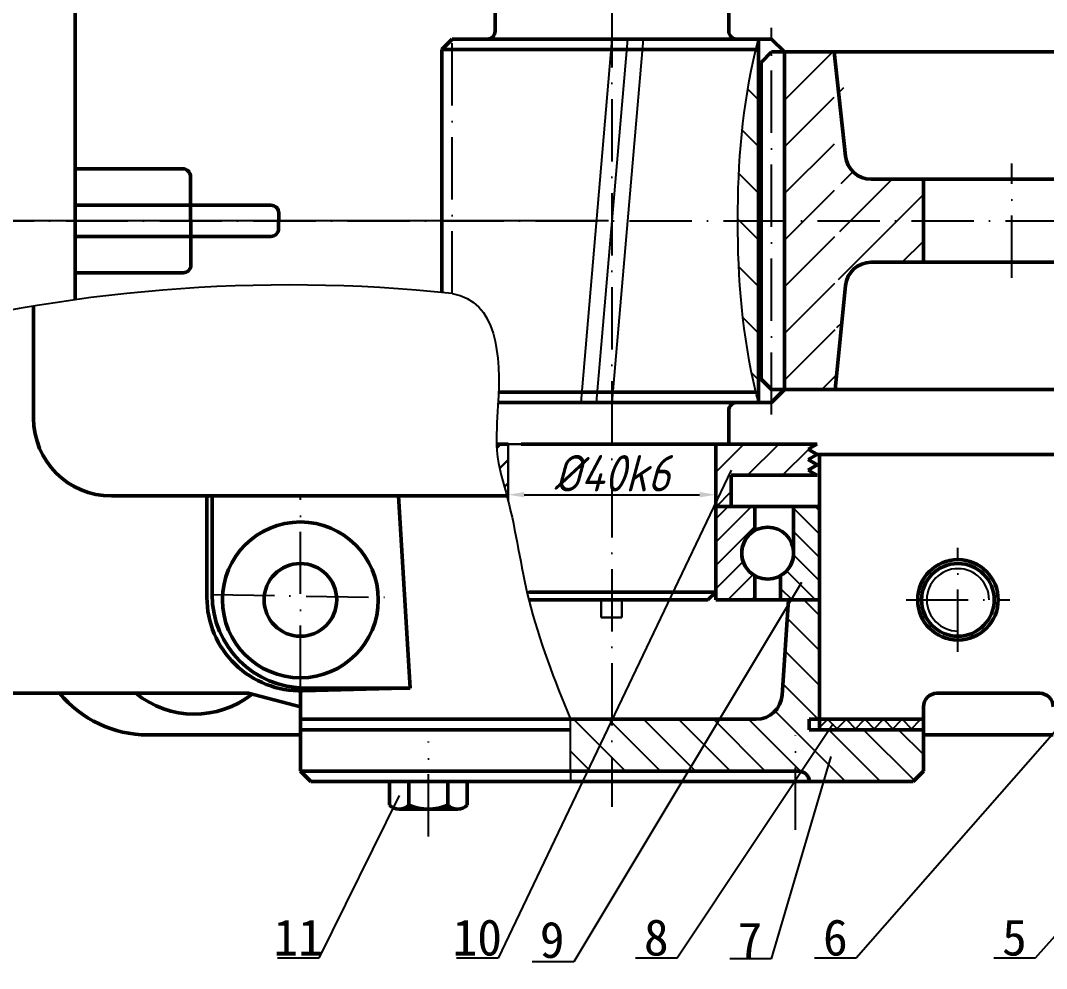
# Model space of a CAD drawing. Header units: millimetres. Extents: x 0 to 1682, y 0 to 1188.
# Drawn here: x 299.5 to 497.1, y 228.1 to 410.7 of the extents above; entities that cross this region are included whole.
import ezdxf
from ezdxf import colors
from ezdxf.entities.mleader import LeaderData, LeaderLine
from ezdxf.enums import TextEntityAlignment as Align
from ezdxf.math import Vec2, Vec3

# ---------------------------------------------------------------- set-up
doc = ezdxf.new("R2010")
doc.units = ezdxf.units.MM
doc.linetypes.add('ACAD_ISO10W100', pattern=[18, 12, -3, 0, -3])
doc.layers.get('0').update_dxf_attribs({"lineweight": 50})
doc.layers.get('Defpoints').update_dxf_attribs({"lineweight": 50})
for name, color, linetype, lineweight in [('中心线', 20, 'ACAD_ISO10W100', 25), ('剖面线', 3, 'Continuous', 25), ('尺寸', 7, 'Continuous', 25), ('文字', 7, 'Continuous', 25), ('标注', 7, 'Continuous', 25), ('粗实线', 7, 'Continuous', 50), ('细实线', 7, 'Continuous', 25)]:
    doc.layers.add(name, color=color, linetype=linetype, lineweight=lineweight)
doc.styles.add('gbeitc', font='gbeitc.shx', dxfattribs={"bigfont": 'gbcbig.shx'})
doc.styles.add('Songti', font='')
doc.styles.get("Standard").update_dxf_attribs({"font": 'arial.ttf'})
doc.styles.get('Songti').set_extended_font_data('SimSun')
doc.dimstyles.new('gbeitc', dxfattribs={"dimtxt": 5, "dimasz": 3.125, "dimexe": 1.25, "dimexo": 0.625, "dimtad": 1, "dimdec": 0, "dimdsep": 46, "dimtxsty": 'gbeitc', "dimcen": 2.5, "dimadec": 0, "dimazin": 0, "dimtfac": 1, "dimtdec": 3, "dimtmove": 0, "dimatfit": 3, "dimfxl": 1, "dimarcsym": 0})
doc.dimstyles.new('ISO-25', dxfattribs={"dimtxt": 2.5, "dimasz": 2.5, "dimexe": 1.25, "dimexo": 0.625, "dimtad": 1, "dimtxsty": 'Standard', "dimcen": 2.5, "dimadec": 0, "dimazin": 0, "dimtfac": 1, "dimtmove": 0, "dimatfit": 3, "dimfxl": 1, "dimarcsym": 0})

# ---------------------------------------------------------------- blocks, each defined once
blk = doc.blocks.new('*D33')
at = {"layer": 'Defpoints', "color": 0, "lineweight": 25, "transparency": 16777216}
for p in [(393.4148871348134, 323.6923021708663), (433.4148871348134, 323.1281152183499), (433.4148871348134, 319.3781152183498)]:
    blk.add_point(p, dxfattribs=at)
at = {"layer": '尺寸', "color": 0, "lineweight": -2, "transparency": 16777216}
for p, q in [((393.4148871348134, 323.0673021708663), (393.4148871348134, 318.1281152183498)), ((433.4148871348134, 322.5031152183499), (433.4148871348134, 318.1281152183498)), ((396.5398871348134, 319.3781152183498), (430.2898871348134, 319.3781152183498))]:
    blk.add_line(p, q, dxfattribs=at)
at = {"layer": '尺寸', "color": 0, "lineweight": 25, "transparency": 16777216}
for points in [[(396.5398871348134, 319.8989485516831), (396.5398871348134, 318.8572818850165), (393.4148871348134, 319.3781152183498)], [(430.2898871348134, 319.8989485516831), (430.2898871348134, 318.8572818850165), (433.4148871348134, 319.3781152183498)]]:
    blk.add_solid(points, dxfattribs=at)
at = {"layer": '尺寸', "color": 0, "transparency": 16777216, "insert": (413.4148871348133, 323.5031152183498), "char_height": 7, "attachment_point": 5, "style": 'gbeitc'}
blk.add_mtext('%%c40k6', dxfattribs=at)
blk = doc.blocks.new('_None')
blk = doc.blocks.new('*D43')
at = {"color": 0, "lineweight": -2, "transparency": 16777216}
for p, q in [((309.3898871348134, 372.12811521835), (255.3806344904582, 372.12811521835)), ((256.6306344904582, 132.6281152183498), (256.6306344904582, 369.62811521835)), ((577.7898871348134, 130.1281152183498), (255.3806344904582, 130.1281152183498))]:
    blk.add_line(p, q, dxfattribs=at)
at = {"color": 0, "lineweight": 25, "transparency": 16777216}
for points in [[(256.2139678237915, 369.62811521835), (257.0473011571249, 369.62811521835), (256.6306344904582, 372.12811521835)], [(256.2139678237915, 132.6281152183498), (257.0473011571249, 132.6281152183498), (256.6306344904582, 130.1281152183498)]]:
    blk.add_solid(points, dxfattribs=at)
at = {"layer": 'Defpoints', "color": 0, "lineweight": 25, "transparency": 16777216}
for p in [(256.6306344904582, 372.12811521835), (310.0148871348134, 372.12811521835), (578.4148871348134, 130.1281152183498)]:
    blk.add_point(p, dxfattribs=at)
at = {"color": 0, "lineweight": -3, "transparency": 16777216, "insert": (252.4913097974159, 251.1281152183498), "char_height": 7, "attachment_point": 5, "rotation": 90}
blk.add_mtext('242', dxfattribs=at)
blk = doc.blocks.new('*D44')
at = {"layer": 'Defpoints', "color": 0, "lineweight": 25, "transparency": 16777216}
for p in [(413.4148871348136, 562.1281152183501), (256.630634490458, 372.1281152183472), (413.4148871348135, 372.1281152183473)]:
    blk.add_point(p, dxfattribs=at)
at = {"layer": '标注', "color": 0, "lineweight": -2, "transparency": 16777216}
for p, q in [((412.7898871348136, 562.1281152183501), (255.3806344904579, 562.12811521835)), ((256.6306344904579, 559.6281152183501), (256.630634490458, 374.6281152183472)), ((412.7898871348135, 372.1281152183473), (255.3806344904579, 372.1281152183472))]:
    blk.add_line(p, q, dxfattribs=at)
at = {"layer": '标注', "color": 0, "lineweight": 25, "transparency": 16777216}
for points in [[(256.2139678237912, 559.6281152183501), (257.0473011571246, 559.6281152183501), (256.6306344904579, 562.1281152183501)], [(256.2139678237913, 374.6281152183472), (257.0473011571247, 374.6281152183472), (256.630634490458, 372.1281152183472)]]:
    blk.add_solid(points, dxfattribs=at)
at = {"layer": '标注', "color": 0, "lineweight": -3, "transparency": 16777216, "insert": (252.4316235764061, 467.1281152183485), "char_height": 7, "attachment_point": 5, "rotation": 90}
blk.add_mtext('190', dxfattribs=at)

msp = doc.modelspace()

# ---------------------------------------------------------------- hatches: boundary and pattern name
at = {"layer": '剖面线'}
h = msp.add_hatch(dxfattribs=at)
h.set_pattern_fill('ANSI31', color=256, scale=2, angle=90, style=0)
h.set_pattern_definition([(135, (-31.76511286518669, 33.6530331970348), (-4.490128060534577, -4.490128060534576), [])])
edge = h.paths.add_edge_path()
edge.add_line((441.6598871348133, 407.1281152183499), (441.6598871348133, 337.1281152183499))
edge.add_spline(control_points=[(441.6598871348133, 337.1281152183499), (441.4910039793333, 337.7942939408235), (438.6035864381918, 349.1840392552056), (436.7713841838527, 372.1281152183496), (438.6035864381922, 395.072191181494), (441.4910039793333, 406.4619364958762), (441.6598871348133, 407.1281152183499)], knot_values=[0, 0, 0, 0, 2.06155281280883, 35.24663982489906, 68.4317268369893, 70.49327964979813, 70.49327964979813, 70.49327964979813, 70.49327964979813], degree=3, periodic=0)
h = msp.add_hatch(dxfattribs=at)
h.set_pattern_fill('ANSI31', color=256, scale=2, style=0)
h.set_pattern_definition([(45, (-31.76511286518669, 33.6530331970348), (-4.490128060534576, 4.490128060534577), [])])
edge = h.paths.add_edge_path()
edge.add_line((458.3793782771213, 384.5868700338908), (456.1971093570356, 404.6281152183499))
edge.add_arc((463.3499973180753, 385.12811521835), 4.99999999999948, 186.2143900413504, 270)
edge.add_line((463.3499973180753, 380.1281152183499), (473.4148871348134, 380.1281152183499))
edge.add_line((473.4148871348134, 364.1281152183499), (473.4148871348134, 380.1281152183499))
edge.add_line((463.3499973180753, 364.1281152183499), (473.4148871348134, 364.1281152183499))
edge.add_arc((463.3499973180753, 359.1281152183498), 5.000000000000114, 90, 173.785609958636)
edge.add_line((458.3793782771213, 359.6693604028098), (456.4148871348134, 339.6281152183499))
edge.add_line((458.2280826033596, 402.5754972451891), (456.2280826033596, 404.5754972451891))
edge.add_line((456.2280826033596, 404.5754972451891), (446.6598871348133, 404.6281152183499))
edge.add_line((446.6598871348133, 404.6281152183499), (446.6598871348133, 339.6281152183499))
edge.add_line((446.6598871348133, 339.6281152183499), (454.4148871348134, 339.6281152183499))
edge.add_line((454.4148871348134, 339.6281152183499), (456.4148871348134, 341.6281152183499))
h = msp.add_hatch(dxfattribs=at)
h.set_pattern_fill('ANSI31', color=256, scale=1.5, style=0)
h.set_pattern_definition([(45, (-31.76511286518669, 33.6530331970348), (-3.367596045400932, 3.367596045400933), [])])
h.paths.add_polyline_path([(433.4148871348134, 329.1281152183499), (439.4148871348134, 329.1281152183499), (452.9148871348134, 329.1281152183499), (451.1848871348134, 328.1281152183499), (452.9148871348134, 327.1281152183499), (451.1848871348134, 326.1281152183499), (452.9148871348134, 325.1281152183499), (451.1848871348134, 324.1281152183499), (452.9148871348134, 323.1281152183499), (436.4148871348134, 323.1281152183499), (436.4148871348134, 317.1281152183499), (433.4148871348134, 317.1281152183499)])
h = msp.add_hatch(dxfattribs=at)
h.set_pattern_fill('ANSI31', color=256, style=0)
h.set_pattern_definition([(45, (-31.76511286518669, 33.6530331970348), (-2.245064030267288, 2.245064030267288), [])])
edge = h.paths.add_edge_path()
edge.add_line((433.4148871348134, 308.1281152183499), (433.4148871348134, 317.1281152183499))
edge.add_line((433.4148871348134, 317.1281152183499), (440.9148871348134, 317.1281152183499))
edge.add_line((440.9148871348134, 317.1281152183499), (440.9148871348134, 312.4582422372719))
edge.add_arc((443.4148871348134, 308.1281152183499), 4.99999999999982, 119.9999999999998, 240.0000000000002)
edge.add_line((440.9148871348134, 303.7979881994278), (440.9148871348134, 299.1281152183499))
edge.add_line((440.9148871348134, 299.1281152183499), (433.4148871348134, 299.1281152183499))
edge.add_line((433.4148871348134, 299.1281152183499), (433.4148871348134, 308.1281152183499))
h = msp.add_hatch(dxfattribs=at)
h.set_pattern_fill('ANSI31', color=256, angle=90, style=0)
h.set_pattern_definition([(135, (-31.76511286518669, 33.6530331970348), (-2.245064030267288, -2.245064030267288), [])])
edge = h.paths.add_edge_path()
edge.add_line((453.4148871348134, 308.1281152183499), (453.4148871348134, 299.1281152183499))
edge.add_line((453.4148871348134, 299.1281152183499), (445.9148871348134, 299.1281152183499))
edge.add_line((445.9148871348134, 299.1281152183499), (445.9148871348134, 303.7979881994278))
edge.add_arc((443.4148871348134, 308.1281152183499), 4.999999999999869, 299.9999999999998, 360)
edge.add_line((448.4148871348134, 308.1281152183499), (448.4148871348134, 317.1281152183499))
edge.add_line((448.4148871348134, 317.1281152183499), (453.4148871348134, 317.1281152183499))
edge.add_line((453.4148871348134, 317.1281152183499), (453.4148871348134, 308.1281152183499))
h = msp.add_hatch(dxfattribs=at)
h.set_pattern_fill('ANSI31', color=256, scale=1.5, angle=90, style=0)
h.set_pattern_definition([(135, (-31.76511286518669, 33.6530331970348), (-3.367596045400933, -3.367596045400932), [])])
edge = h.paths.add_edge_path()
edge.add_arc((441.2037883420223, 281.1281152183498), 5, 270, 356.1859251657086)
edge.add_line((446.1927141313054, 280.7955201657308), (447.4148871348134, 299.1281152183499))
edge.add_line((447.4148871348134, 299.1281152183499), (453.4148871348134, 299.1281152183499))
edge.add_line((453.4148871348134, 299.1281152183499), (453.4148871348134, 284.1281152183498))
edge.add_line((453.4148871348134, 284.1281152183498), (453.4148871348134, 276.1281152183498))
edge.add_line((453.4148871348134, 276.1281152183498), (451.4148871348134, 276.1281152183498))
edge.add_line((451.4148871348134, 276.1281152183498), (451.4148871348134, 274.1281152183498))
edge.add_line((451.4148871348134, 274.1281152183498), (453.4148871348134, 274.1281152183498))
edge.add_line((453.4148871348134, 274.1281152183498), (458.9148871348134, 274.1281152183498))
edge.add_line((458.9148871348134, 274.1281152183498), (467.9148871348134, 274.1281152183498))
edge.add_line((467.9148871348134, 274.1281152183498), (473.4148871348134, 274.1281152183498))
edge.add_line((473.4148871348134, 274.1281152183498), (473.4148871348134, 266.1281152183498))
edge.add_line((473.4148871348134, 266.1281152183498), (471.4148871348134, 264.1281152183498))
edge.add_line((471.4148871348134, 264.1281152183498), (467.9148871348134, 264.1281152183498))
edge.add_line((467.9148871348134, 264.1281152183498), (458.9148871348134, 264.1281152183498))
edge.add_line((458.9148871348134, 264.1281152183498), (451.4148871348134, 264.1281152183498))
edge.add_arc((449.4148871348134, 264.1281152183498), 2, 0, 90)
edge.add_line((449.4148871348134, 266.1281152183498), (413.4148871348134, 266.1281152183498))
edge.add_line((413.4148871348134, 266.1281152183498), (405.4148871348134, 266.1281152183498))
edge.add_line((405.4148871348134, 266.1281152183498), (405.4148871348134, 276.1281152183498))
edge.add_line((405.4148871348134, 276.1281152183498), (441.2037883420223, 276.1281152183498))
h = msp.add_hatch(dxfattribs=at)
h.set_pattern_fill('ANSI37', color=256, scale=0.8, style=0)
h.set_pattern_definition([(45, (-31.76511286518669, 33.6530331970348), (-1.79605122421383, 1.796051224213831), []), (135, (-31.76511286518669, 33.6530331970348), (-1.796051224213831, -1.79605122421383), [])])
h.paths.add_polyline_path([(473.4148871348134, 274.1281152183498), (473.4148871348134, 276.1281152183498), (453.4148871348134, 276.1281152183498), (453.4148871348134, 274.1281152183498)])
at = {"layer": '粗实线', "lineweight": 30, "true_color": 0x58ba48}
h = msp.add_hatch(dxfattribs=at)
h.set_pattern_fill('ANSI31', color=85)
h.set_pattern_definition([(45, (0, 0), (-2.245064030267288, 2.245064030267288), [])])
edge = h.paths.add_edge_path()
edge.add_line((393.4148871348134, 329.1281152183499), (391.1928111406301, 329.1281152183499))
edge.add_spline(control_points=[(391.1928111406301, 329.1281152183499), (391.2057707678035, 328.6990634448024), (391.3944545895505, 325.1312473385019), (392.4078437711047, 321.9932838538114), (393.1840220907285, 319.1281152183499)], knot_values=[34.39199418762704, 34.39199418762704, 34.39199418762704, 34.39199418762704, 35.65843525805388, 45.05191171924761, 45.05191171924761, 45.05191171924761, 45.05191171924761], degree=3, periodic=0)
edge.add_spline(control_points=[(393.1840220907285, 319.1281152183499), (393.235171055206, 318.9393049861495), (393.3127871163524, 318.6492590109597), (393.3887025394614, 318.3579012635699), (393.4148871348135, 318.2564891233828)], knot_values=[45.05191171924761, 45.05191171924761, 45.05191171924761, 45.05191171924761, 45.67092745530428, 46.00064733455558, 46.00064733455558, 46.00064733455558, 46.00064733455558], degree=3, periodic=0)
edge.add_line((393.4148871348134, 318.2564891233831), (393.4148871348134, 329.1281152183499))

# ---------------------------------------------------------------- linework, layer by layer
for q in [(310.0148871348133, 382.1281152183499), (310.0148871348133, 375.1281152183499)]:
    msp.add_line((310.0148871348133, 372.1281152183499), q)
at = {"lineweight": 50}
for p, q in [((310.0148871348133, 382.1281152183499), (310.0148871348133, 362.1281152183499)), ((310.0148871348133, 382.1281152183499), (330.7712291641107, 382.1281152183499)), ((332.2712172080676, 380.6341042070551), (332.3390929544112, 363.6341042070552)), ((310.0148871348133, 375.1281152183487), (347.7350120774546, 375.1281152183498)), ((349.2350110826784, 373.6263876977191), (349.2315571145176, 370.6273214559096)), ((310.0148871348132, 369.1290489765403), (347.7315581092938, 369.1290489765402)), ((310.0148871348133, 362.1281152183499), (330.8391049104542, 362.1281152183499))]:
    msp.add_line(p, q, dxfattribs=at)
for centre, start, end in [((330.7712291641107, 380.6281152183498), 0.228763125378506, 90), ((347.7350120774546, 373.6281152183498), 359.9340135579791, 90), ((347.7315581092938, 370.6290489765402), 270, 359.9340135579791), ((330.8391049104542, 363.6281152183499), 270, 0.228763125378506)]:
    msp.add_arc(centre, 1.5, start, end, dxfattribs=at)
at = {"lineweight": 25}
msp.add_arc((351.3383915853927, 58.59724049847492), 301.165083507064, 84.0284692784785, 105.2712359053899, dxfattribs=at)
at = {"layer": '中心线'}
for p, q in [((413.4148871348134, 504.1281152183499), (413.4148871348134, 407.1281152183499)), ((413.4148871348134, 504.1281152183499), (413.4148871348134, 259.2521196127664)), ((382.6698871348133, 358.1281152183499), (382.6698871348133, 409.1711248492416)), ((444.1623215125232, 334.7896374389997), (444.1598871348133, 409.2496108951736)), ((490.4148871348132, 361.1281152183499), (490.4148871348132, 383.1281152183499)), ((272.0148871348133, 372.1281152183499), (764.6748871348134, 372.1281152183499)), ((448.7702261941404, 254.8281152183498), (448.7702261941404, 273.0275969783995))]:
    msp.add_line(p, q, dxfattribs=at)
at = {"layer": '中心线', "linetype": 'ACAD_ISO10W100'}
for p, q in [((353.4148871348134, 282.1559144627385), (353.4148871348134, 319.1281152183499)), ((480.0570227585442, 289.1281152183499), (480.0570227585442, 309.1281152183499)), ((336.4148871348134, 300.1281152183499), (370.8171383566205, 299.6080310371638)), ((470.0570227585442, 299.1281152183499), (490.0570227585442, 299.1281152183499)), ((378.0595480754864, 253.5408094155976), (378.0595480754864, 271.8322241675803))]:
    msp.add_line(p, q, dxfattribs=at)
at = {"layer": '粗实线'}
for p, q in [((390.9148871348134, 415.1281152183499), (390.9148871348134, 408.6281152183499)), ((435.9148871348134, 415.1281152183499), (435.9148871348134, 408.6281152183499)), ((310.0148871348133, 412.1281152183499), (310.0148871348132, 356.9138097730288)), ((382.6698871348133, 407.1281152183499), (380.6698871348133, 405.1281152183499)), ((382.6698871348133, 407.1281152183499), (444.1598871348133, 407.1281152183499)), ((441.6598871348133, 407.1281152183499), (441.6598871348133, 337.1281152183499)), ((444.1598871348133, 407.1281152183499), (446.6598871348133, 404.6281152183499)), ((380.6698871348133, 405.1281152183499), (380.6698871348132, 358.3305734673845)), ((380.6698871348133, 405.1281152183499), (441.1598871348133, 405.1281152183499)), ((442.1598871348133, 402.6281152183499), (444.1598871348133, 404.6281152183499)), ((444.1598871348133, 404.6281152183499), (446.6598871348133, 404.6281152183499)), ((454.4148871348134, 404.6281152183499), (446.6598871348133, 404.6281152183499)), ((446.6598871348133, 404.6281152183499), (446.6598871348133, 339.6281152183499)), ((454.4148871348134, 404.6281152183499), (525.9148871348132, 404.6281152183499)), ((458.3793782771213, 384.5868700338908), (456.1971093570356, 404.6281152183499)), ((442.1598871348133, 341.6281152183499), (442.1598871348133, 402.6281152183499)), ((463.3499973180753, 380.1281152183499), (473.4148871348134, 380.1281152183499)), ((473.4148871348134, 364.1281152183499), (473.4148871348134, 380.1281152183499)), ((507.4148871348132, 380.1281152183499), (473.4148871348134, 380.1281152183499)), ((463.3499973180753, 364.1281152183499), (473.4148871348134, 364.1281152183499)), ((507.4148871348132, 364.1281152183499), (473.4148871348134, 364.1281152183499)), ((458.3793782771213, 359.6693604028098), (456.4148871348134, 339.6281152183499)), ((444.1598871348133, 339.6281152183499), (442.1598871348133, 341.6281152183499)), ((391.5835869418171, 339.1281152183499), (441.1598871348133, 339.1281152183499)), ((446.6598871348133, 339.6281152183499), (444.1598871348133, 337.1281152183499)), ((446.6598871348133, 339.6281152183499), (444.1598871348133, 339.6281152183499)), ((446.6598871348133, 339.6281152183499), (454.4148871348134, 339.6281152183499)), ((454.4148871348134, 339.6281152183499), (525.9148871348132, 339.6281152183499)), ((444.1598871348133, 337.1281152183499), (391.5049670838131, 337.1281152183499)), ((437.4148871348134, 337.1281152183499), (437.4148871348134, 337.1281152183499)), ((435.9148871348134, 335.6281152183499), (435.9148871348134, 329.1281152183499)), ((393.4148871348134, 329.1281152183499), (391.19281114063, 329.1281152183499)), ((395.9148871348134, 329.1281152183499), (435.9148871348134, 329.1281152183499)), ((433.4148871348134, 329.1281152183499), (439.4148871348134, 329.1281152183499)), ((433.4148871348134, 317.1281152183499), (433.4148871348134, 329.1281152183499)), ((434.9148871348134, 329.1281152183499), (435.9148871348134, 329.1281152183499)), ((439.4148871348134, 329.1281152183499), (439.4148871348134, 329.1281152183499)), ((439.4148871348134, 329.1281152183499), (452.9148871348134, 329.1281152183499)), ((452.9148871348134, 329.1281152183499), (451.1848871348134, 328.1281152183499)), ((451.1848871348134, 328.1281152183499), (452.9148871348134, 327.1281152183499)), ((433.4148871348134, 327.6281152183499), (433.4148871348134, 300.6281152183499)), ((452.9148871348134, 327.1281152183499), (451.1848871348134, 326.1281152183499)), ((451.1848871348134, 326.1281152183499), (452.9148871348134, 325.1281152183499)), ((452.9148871348134, 327.1281152183499), (453.4148871348134, 327.1281152183499)), ((453.4148871348134, 327.1281152183499), (453.4148871348134, 276.1281152183498)), ((518.4148871348132, 327.1281152183499), (453.4148871348134, 327.1281152183499)), ((452.9148871348134, 325.1281152183499), (451.1848871348134, 324.1281152183499)), ((451.1848871348134, 324.1281152183499), (452.9148871348134, 323.1281152183499)), ((452.9148871348134, 323.1281152183499), (436.4148871348134, 323.1281152183499)), ((436.4148871348134, 323.1281152183499), (436.4148871348134, 317.1281152183499)), ((317.0148871348133, 319.1281152183499), (393.1840220907286, 319.1281152183499)), ((335.4148871348134, 299.6080310371638), (335.4148871348134, 319.1281152183499)), ((336.4148871348134, 300.1281152183499), (336.4148871348134, 319.1281152183499)), ((374.5295329482406, 282.1410459868716), (372.2972400759899, 319.1281152183499)), ((433.4148871348134, 308.1281152183499), (433.4148871348134, 317.1281152183499)), ((433.4148871348134, 317.1281152183499), (440.9148871348134, 317.1281152183499)), ((436.4148871348134, 317.1281152183499), (433.4148871348134, 317.1281152183499)), ((440.9148871348134, 317.1281152183499), (440.9148871348134, 312.4582422372719)), ((440.9148871348134, 317.1281152183499), (448.4148871348134, 317.1281152183499)), ((448.4148871348134, 308.1281152183499), (448.4148871348134, 317.1281152183499)), ((448.4148871348134, 317.1281152183499), (453.4148871348134, 317.1281152183499)), ((453.4148871348134, 317.1281152183499), (453.4148871348134, 308.1281152183499)), ((433.4148871348134, 299.1281152183499), (433.4148871348134, 308.1281152183499)), ((453.4148871348134, 308.1281152183499), (453.4148871348134, 299.1281152183499)), ((440.9148871348134, 303.7979881994278), (440.9148871348134, 299.1281152183499)), ((445.9148871348134, 299.1281152183499), (445.9148871348134, 303.7979881994278)), ((397.4148871348134, 300.6281152183499), (433.4148871348134, 300.6281152183499)), ((433.4148871348134, 300.6281152183499), (431.9148871348134, 299.1281152183499)), ((431.9148871348134, 299.1281152183499), (397.4148871348134, 299.1281152183499)), ((440.9148871348134, 299.1281152183499), (433.4148871348134, 299.1281152183499)), ((440.9148871348134, 299.1281152183499), (445.9148871348134, 299.1281152183499)), ((453.4148871348134, 299.1281152183499), (445.9148871348134, 299.1281152183499)), ((446.1927141313054, 280.7955201657308), (447.4148871348134, 299.1281152183499)), ((447.4148871348134, 299.1281152183499), (453.4148871348134, 299.1281152183499)), ((453.4148871348134, 299.1281152183499), (453.4148871348134, 284.1281152183498)), ((453.4148871348134, 284.1281152183498), (453.4148871348134, 284.1281152183498)), ((453.4148871348134, 284.1281152183498), (453.4148871348134, 276.1281152183498)), ((297.0148871348133, 281.1281152183498), (343.4148871348134, 281.1281152183498)), ((343.4148871348134, 281.1281152183498), (353.4148871348134, 278.5368549363758)), ((353.4148871348134, 281.6281152183498), (353.4148871348134, 276.1281152183498)), ((353.8884074124012, 281.6142604888128), (373.4148871348134, 282.1281152183498)), ((354.4148871348134, 282.1281152183498), (374.5303133632073, 282.1281152183498)), ((476.0213852528873, 281.1281152183498), (476.0213852528873, 281.1281152183498)), ((495.8083890167393, 281.1281152183498), (476.0213852528873, 281.1281152183498)), ((473.4148871348134, 278.5216171002758), (473.4148871348134, 276.1281152183498)), ((353.4148871348134, 276.1281152183498), (405.4148871348134, 276.1281152183498)), ((353.4148871348134, 276.1281152183498), (353.4148871348134, 266.1281152183498)), ((441.2037883420223, 276.1281152183498), (405.4148871348134, 276.1281152183498)), ((453.4148871348134, 276.1281152183498), (451.4148871348134, 276.1281152183498)), ((451.4148871348134, 276.1281152183498), (451.4148871348134, 274.1281152183498)), ((473.4148871348134, 276.1281152183498), (453.4148871348134, 276.1281152183498)), ((453.4148871348134, 276.1281152183498), (453.4148871348134, 274.1281152183498)), ((453.4148871348134, 276.1281152183498), (453.4148871348134, 276.1281152183498)), ((453.4148871348134, 276.1281152183498), (473.4148871348134, 276.1281152183498)), ((473.4148871348134, 274.1281152183498), (473.4148871348134, 276.1281152183498)), ((353.4148871348134, 273.1281152183498), (324.0148871348133, 273.1281152183498)), ((353.4148871348134, 274.1281152183498), (405.4148871348134, 274.1281152183498)), ((451.4148871348134, 274.1281152183498), (453.4148871348134, 274.1281152183498)), ((453.4148871348134, 274.1281152183498), (458.9148871348134, 274.1281152183498)), ((453.4148871348134, 274.1281152183498), (473.4148871348134, 274.1281152183498)), ((458.9148871348134, 274.1281152183498), (467.9148871348134, 274.1281152183498)), ((467.9148871348134, 274.1281152183498), (473.4148871348134, 274.1281152183498)), ((473.4148871348134, 274.1281152183498), (473.4148871348134, 266.1281152183498)), ((473.4148871348134, 273.1281152183498), (498.4148871348132, 273.1281152183498)), ((353.4148871348134, 266.1281152183498), (355.4148871348134, 264.1281152183498)), ((353.4148871348134, 266.1281152183498), (405.4148871348134, 266.1281152183498)), ((413.4148871348134, 266.1281152183498), (405.4148871348134, 266.1281152183498)), ((449.4148871348134, 266.1281152183498), (413.4148871348134, 266.1281152183498)), ((473.4148871348134, 266.1281152183498), (471.4148871348134, 264.1281152183498)), ((355.4148871348134, 264.1281152183498), (405.4148871348134, 264.1281152183498)), ((378.0595480754864, 264.1281152183498), (370.5539945760213, 264.1281152183498)), ((370.5539945760213, 264.1281152183498), (370.5539945760213, 259.6053407314988)), ((374.3067713257533, 264.1281152183498), (374.3067713257533, 259.6053407314988)), ((378.0595480754864, 264.1281152183498), (385.5651015749513, 264.1281152183498)), ((381.8123248252184, 264.1281152183498), (381.8123248252184, 259.6053407314988)), ((385.5651015749513, 264.1281152183498), (385.5651015749513, 259.6053407314988)), ((451.4148871348134, 264.1281152183498), (405.4148871348134, 264.1281152183498)), ((448.7702261941404, 264.1281152183498), (441.2646726946753, 264.1281152183498)), ((448.7702261941404, 264.1281152183498), (456.2757796936064, 264.1281152183498)), ((458.9148871348134, 264.1281152183498), (451.4148871348134, 264.1281152183498)), ((451.4148871348134, 264.1281152183498), (451.4148871348134, 264.1281152183498)), ((467.9148871348134, 264.1281152183498), (458.9148871348134, 264.1281152183498)), ((471.4148871348134, 264.1281152183498), (467.9148871348134, 264.1281152183498)), ((383.6887132000852, 258.8281152183498), (372.4303829508874, 258.8281152183498))]:
    msp.add_line(p, q, dxfattribs=at)
at = {"layer": '粗实线', "lineweight": 50}
for p in [(302.0148871348133, 355.6958763629475), (302.0148871348133, 334.1281152183499)]:
    msp.add_line(p, (302.0148871348133, 352.1281152183499), dxfattribs=at)
at = {"layer": '粗实线', "lineweight": 30}
for p, q in [((393.4148871348134, 329.1281152183499), (391.19281114063, 329.1281152183499)), ((413.4148871348134, 329.1281152183499), (393.4148871348134, 329.1281152183499)), ((393.4148871348134, 318.2564891233827), (393.4148871348134, 329.1281152183499)), ((413.4148871348134, 300.6281152183499), (397.0597679081126, 300.6281152183499)), ((411.348893214124, 299.1281152183499), (411.348150424487, 295.7288745646526)), ((415.348150424487, 295.7288745646526), (415.3488932141239, 299.1281152183499)), ((411.348150424487, 295.7288745646526), (415.348150424487, 295.7288745646526))]:
    msp.add_line(p, q, dxfattribs=at)
at = {"layer": '粗实线', "lineweight": -3}
msp.add_line((413.348893214124, 299.1281152183499), (411.348893214124, 299.1281152183499), dxfattribs=at)
at = {"layer": '粗实线'}
for centre, radius in [((353.4148871348134, 299.1281152183499), 15), ((443.4148871348134, 308.1281152183499), 5), ((480.0570227585442, 299.1281152183499), 7.75), ((353.4148871348134, 299.1281152183499), 7), ((480.0570227585442, 299.1281152183499), 7)]:
    msp.add_circle(centre, radius, dxfattribs=at)
for centre, radius, start, end in [((389.4148871348134, 408.6281152183499), 1.5, 270, 0), ((437.4148871348134, 408.6281152183499), 1.5, 180, 270), ((463.3499973180753, 385.1281152183499), 4.99999999999943, 186.214390041349, 270), ((463.3499973180753, 359.1281152183499), 5, 90, 173.7856099586379), ((437.4148871348134, 335.6281152183499), 1.5, 90, 180), ((443.4148871348134, 308.1281152183499), 4.99999999999982, 119.9999999999998, 240.0000000000002), ((443.4148871348134, 308.1281152183499), 4.999999999999869, 299.9999999999998, 0), ((353.4148871348134, 299.6080310371638), 18, 180, 271.5074357587733), ((354.4148871348134, 300.1281152183499), 18, 180, 270), ((324.0148871348133, 295.1281152183499), 21.9999999999999, 219.521196358642, 270), ((333.0148871348133, 295.1281152183499), 18.00000000000015, 231.0575587310178, 308.0290892136822), ((441.2037883420223, 281.1281152183498), 5, 270, 356.1859251657086), ((476.0213852528873, 278.5216171002758), 2.606498118074001, 90, 180), ((495.8083890167393, 278.5216171002758), 2.606498118074001, 0, 90), ((449.4148871348134, 264.1281152183498), 2, 0, 90), ((372.4303829508833, 261.4817291063738), 2.6536138880182, 225.0000000001981, 314.9999999999263), ((378.0595480754853, 268.2767325006858), 9.448617282335695, 246.5981609836938, 293.4018390163135), ((383.6887132000813, 261.4817291063738), 2.653613888018924, 225.0000000001843, 314.9999999999216)]:
    msp.add_arc(centre, radius, start, end, dxfattribs=at)
at = {"layer": '粗实线', "lineweight": 50}
msp.add_arc((317.0148871348133, 334.1281152183499), 15, 180, 270, dxfattribs=at)
at = {"layer": '细实线', "lineweight": 25}
for p, q in [((413.4148871348134, 407.1281152183471), (407.4121012980004, 337.1281152183471)), ((416.4162800532204, 407.1281152183471), (410.4134942164062, 337.1281152183471)), ((419.4176729716264, 407.1281152183499), (413.4148871348134, 337.1281152183499))]:
    msp.add_line(p, q, dxfattribs=at)
at = {"layer": '细实线'}
for q in [(405.4148871348134, 276.1281152183498), (405.4148871348134, 264.1281152183498)]:
    msp.add_line((405.4148871348134, 266.1281152183498), q, dxfattribs=at)
msp.add_arc((480.0570227585442, 299.1281152183499), 6, 0, 270, dxfattribs=at)
msp.add_open_spline([(441.6598871348133, 337.1281152183499), (441.4910039793333, 337.7942939408235), (438.6035864381918, 349.1840392552056), (436.7713841838527, 372.1281152183496), (438.6035864381922, 395.072191181494), (441.4910039793333, 406.4619364958762), (441.6598871348133, 407.1281152183499)], degree=3, knots=[0, 0, 0, 0, 2.06155281280883, 35.24663982489906, 68.4317268369893, 70.49327964979813, 70.49327964979813, 70.49327964979813, 70.49327964979813], dxfattribs=at)
at = {"layer": '细实线', "lineweight": 25}
msp.add_open_spline([(382.6698871348133, 358.1281152183499), (391.3478545230048, 356.5652737900264), (392.215644105107, 343.4540180195556), (390.7105198487043, 326.9623595736969), (394.5294084092116, 315.7605887903233), (396.8530633281823, 297.4654663226822), (402.3845798130471, 283.6800962844025), (405.4148871348134, 276.1281152183498)], degree=3, knots=[0, 0, 0, 0, 27.41222400681857, 35.65843525805388, 45.67092745530428, 65.77067869754606, 90.12227002131793, 90.12227002131793, 90.12227002131793, 90.12227002131793], dxfattribs=at)

# ---------------------------------------------------------------- texts
at = {"layer": '文字', "style": 'Songti'}
for s, p in [('11', (352.9898871348132, 234.1281152183498)), ('10', (387.4773871348134, 234.1281152183498)), ('8', (421.9648871348134, 234.1281152183498)), ('6', (456.4523871348133, 234.1281152183498)), ('5', (490.9398871348133, 234.1281152183498)), ('9', (401.9103168998259, 233.6718639195481)), ('7', (439.9741805951805, 233.5357383802017))]:
    msp.add_text(s, height=7, dxfattribs=at).set_placement(p, align=Align.MIDDLE_CENTER)

# ---------------------------------------------------------------- dimensions: what is measured, and where the dimension line sits
at = {"lineweight": -3}
dim = msp.add_linear_dim(base=(256.6306344904582, 372.12811521835), p1=(578.4148871348132, 130.1281152183498), p2=(310.0148871348133, 372.1281152183499), angle=90, dimstyle='ISO-25', override={"dimtxt": 7}, dxfattribs=at)
dim.commit()
dim.dimension.update_dxf_attribs({"geometry": '*D43', "text_midpoint": (252.4913097974159, 251.1281152183498)})
at = {"layer": '尺寸'}
dim = msp.add_linear_dim(base=(433.4148871348134, 319.3781152183498), p1=(393.4148871348134, 323.6923021708663), p2=(433.4148871348134, 323.1281152183499), dimstyle='gbeitc', override={"dimtxt": 7, "dimpost": '%%c<>k6'}, dxfattribs=at)
dim.commit()
dim.dimension.update_dxf_attribs({"geometry": '*D33', "text_midpoint": (413.4148871348133, 319.3781152183498), "dimtype": 160})
at = {"layer": '标注', "lineweight": -3}
dim = msp.add_linear_dim(base=(256.630634490458, 372.1281152183472), p1=(413.4148871348134, 562.1281152183499), p2=(413.4148871348133, 372.1281152183471), angle=90, dimstyle='ISO-25', override={"dimtxt": 7}, dxfattribs=at)
dim.commit()
dim.dimension.update_dxf_attribs({"geometry": '*D44', "text_midpoint": (252.4316235764061, 467.1281152183485)})

# ---------------------------------------------------------------- leaders
at = {"layer": '标注'}
ml = msp.add_multileader_mtext('Standard', dxfattribs=at)
ml.set_content('', color=256)
ml.set_leader_properties()
ml.set_arrow_properties(name='NONE')
ml.build(insert=Vec2(0, 0))
ml.multileader.update_dxf_attribs({"text_left_attachment_type": 5, "text_right_attachment_type": 5, "dogleg_length": 6})
ctx = ml.context
ctx.base_point, ctx.plane_origin = Vec3(381.4773871348134, 230.1281152183498), Vec3(-31.76511286518669, 33.6530331970348)
ctx.left_attachment, ctx.right_attachment = 5, 5
notes = []
notes.append((ctx, [(1, (1, 1, 0), (391.4773871348134, 230.1281152183498), (-1, 0), 6, [(0, [(436.4148871348134, 324.1281152183499)], 0, [])])]))
ctx.mtext.insert, ctx.mtext.flow_direction = Vec3(383.4773871348134, 234.1281152183498), 5
ml = msp.add_multileader_mtext('Standard', dxfattribs=at)
ml.set_content('', color=256)
ml.set_leader_properties()
ml.set_arrow_properties(name='NONE')
ml.build(insert=Vec2(0, 0))
ml.multileader.update_dxf_attribs({"text_left_attachment_type": 5, "text_right_attachment_type": 5, "dogleg_length": 6})
ctx = ml.context
ctx.base_point, ctx.plane_origin = Vec3(450.4523871348133, 230.1281152183498), Vec3(-31.76511286518669, 33.6530331970348)
ctx.left_attachment, ctx.right_attachment = 5, 5
notes.append((ctx, [(1, (1, 1, 0), (460.4523871348133, 230.1281152183498), (-1, 0), 6, [(0, [(542.9148871348132, 324.1281152183499)], 0, [])])]))
ctx.mtext.insert, ctx.mtext.flow_direction = Vec3(452.4523871348133, 234.1281152183498), 5
ml = msp.add_multileader_mtext('Standard', dxfattribs=at)
ml.set_content('', color=256)
ml.set_leader_properties()
ml.set_arrow_properties(name='NONE')
ml.build(insert=Vec2(0, 0))
ml.multileader.update_dxf_attribs({"text_left_attachment_type": 5, "text_right_attachment_type": 5, "dogleg_length": 6})
ctx = ml.context
ctx.base_point, ctx.plane_origin = Vec3(484.9398871348133, 230.1281152183498), Vec3(-31.76511286518669, 33.6530331970348)
ctx.left_attachment, ctx.right_attachment = 5, 5
notes.append((ctx, [(1, (1, 1, 0), (494.9398871348133, 230.1281152183498), (-1, 0), 6, [(0, [(578.4148871348132, 324.1281152183499)], 0, [])])]))
ctx.mtext.insert, ctx.mtext.flow_direction = Vec3(486.9398871348133, 234.1281152183498), 5
ml = msp.add_multileader_mtext('Standard', dxfattribs=at)
ml.set_content('', color=256)
ml.set_leader_properties()
ml.set_arrow_properties(name='NONE')
ml.build(insert=Vec2(0, 0))
ml.multileader.update_dxf_attribs({"text_left_attachment_type": 5, "text_right_attachment_type": 5, "dogleg_length": 6})
ctx = ml.context
ctx.base_point, ctx.plane_origin = Vec3(396.0511054951501, 229.43553745888), Vec3(-51.67889450484995, 32.96045543756509)
ctx.left_attachment, ctx.right_attachment, ctx.text_align_type = 5, 5, 2
notes.append((ctx, [(1, (1, 1, 0), (406.0511054951501, 229.43553745888), (-1, 0), 6, [(0, [(449.9594871113113, 302.4619457068638)], 0, [])])]))
ctx.mtext.insert, ctx.mtext.alignment, ctx.mtext.flow_direction = Vec3(398.0511054951501, 233.43553745888), 3, 5
ml = msp.add_multileader_mtext('Standard', dxfattribs=at)
ml.set_content('', color=256)
ml.set_leader_properties()
ml.set_arrow_properties(name='NONE')
ml.build(insert=Vec2(0, 0))
ml.multileader.update_dxf_attribs({"text_left_attachment_type": 5, "text_right_attachment_type": 5, "dogleg_length": 6})
ctx = ml.context
ctx.base_point, ctx.plane_origin = Vec3(415.9648871348134, 230.1281152183498), Vec3(-31.76511286518669, 33.6530331970348)
ctx.left_attachment, ctx.right_attachment, ctx.text_align_type = 5, 5, 2
notes.append((ctx, [(1, (1, 1, 0), (425.9648871348134, 230.1281152183498), (-1, 0), 6, [(0, [(456.051540589182, 275.2313911295469)], 0, [])])]))
ctx.mtext.insert, ctx.mtext.alignment, ctx.mtext.flow_direction = Vec3(417.9648871348134, 234.1281152183498), 3, 5
ml = msp.add_multileader_mtext('Standard', dxfattribs=at)
ml.set_content('', color=256)
ml.set_leader_properties()
ml.set_arrow_properties(name='NONE')
ml.build(insert=Vec2(0, 0))
ml.multileader.update_dxf_attribs({"text_left_attachment_type": 5, "text_right_attachment_type": 5, "dogleg_length": 6})
ctx = ml.context
ctx.base_point, ctx.plane_origin = Vec3(434.1149691905048, 229.9919896790034), Vec3(-13.61503080949524, 33.51690765768842)
ctx.left_attachment, ctx.right_attachment = 5, 5
notes.append((ctx, [(1, (1, 1, 0), (444.1149691905048, 229.9919896790034), (-1, 0), 6, [(0, [(455.5649691905048, 268.9919896790034)], 0, [])])]))
ctx.mtext.insert, ctx.mtext.flow_direction = Vec3(436.1149691905048, 233.9919896790034), 5
ml = msp.add_multileader_mtext('Standard', dxfattribs=at)
ml.set_content('', color=256)
ml.set_leader_properties()
ml.set_arrow_properties(name='NONE')
ml.build(insert=Vec2(0, 0))
ml.multileader.update_dxf_attribs({"text_left_attachment_type": 5, "text_right_attachment_type": 5, "dogleg_length": 6})
ctx = ml.context
ctx.base_point, ctx.plane_origin = Vec3(346.9898871348132, 230.1281152183498), Vec3(-31.76511286518669, 33.6530331970348)
ctx.left_attachment, ctx.right_attachment, ctx.text_align_type = 5, 5, 2
notes.append((ctx, [(1, (1, 1, 0), (356.9898871348132, 230.1281152183498), (-1, 0), 6, [(0, [(372.4303829508833, 261.4817291063738)], 0, [])])]))
ctx.mtext.insert, ctx.mtext.alignment, ctx.mtext.flow_direction = Vec3(348.9898871348132, 234.1281152183498), 3, 5
for ctx, leaders in notes:
    for number, flags, end, landing, length, lines in leaders:
        leader = LeaderData()
        leader.index, (leader.has_last_leader_line, leader.has_dogleg_vector, leader.attachment_direction) = number, flags
        leader.last_leader_point, leader.dogleg_vector, leader.dogleg_length = Vec3(end), Vec3(landing), length
        for number, points, colour, breaks in lines:
            line = LeaderLine()
            line.index, line.vertices, line.color, line.breaks = number, Vec3.list(points), colors.encode_raw_color(colour), breaks
            leader.lines.append(line)
        ctx.leaders.append(leader)

doc.saveas('drawing.dxf')
